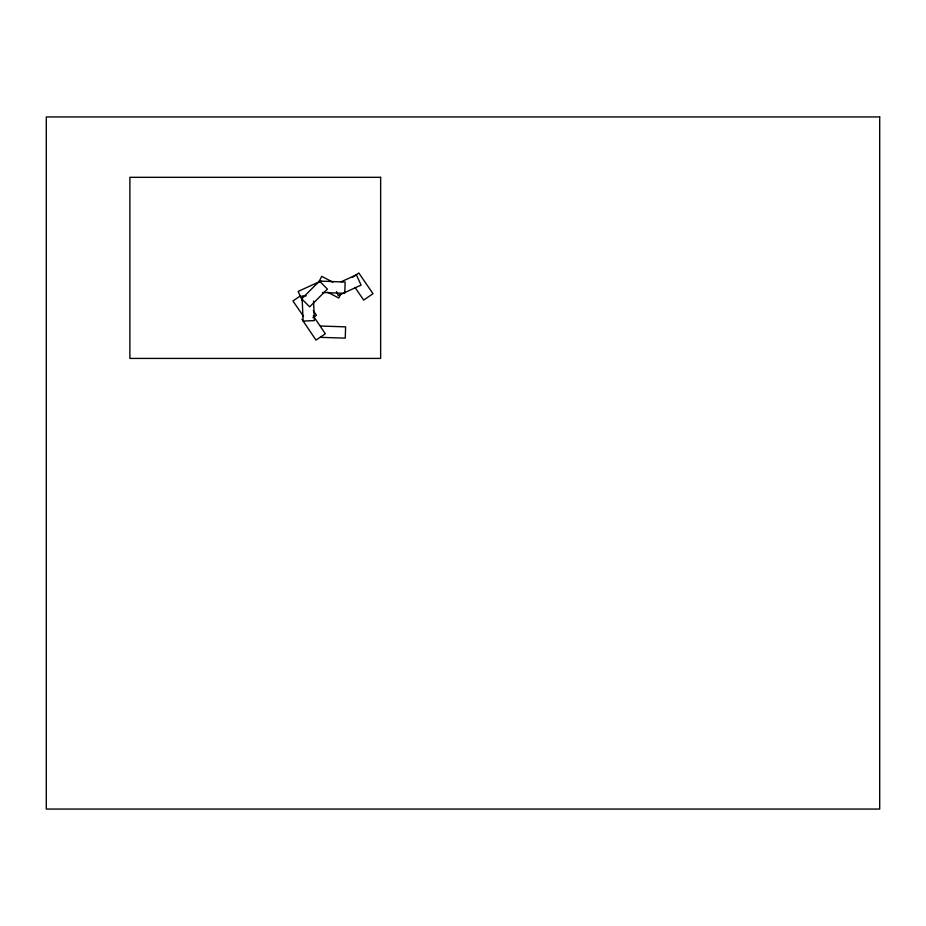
<?xml version="1.0" encoding="UTF-8"?>
<svg xmlns="http://www.w3.org/2000/svg" width="926" height="926" viewBox="0 0 926 926"><rect width="100%" height="100%" fill="white"/><g stroke="black" fill="none" stroke-linecap="round" stroke-linejoin="round"><path stroke-width="1.39" d="M318.486 282.604L321.762 276.353L332.874 282.187M341.034 293.635L338.742 298.01L327.63 292.188M300.499 295.799L292.94 300.985L303.543 316.437M352.401 277.395L358.802 272.996L373.004 293.692L363.686 300.082L355.017 287.43M312.965 317.687L316.449 315.291L313.289 310.685M320.975 281.006L298.137 291.424L302.235 300.406M341.173 281.782L356.394 274.848L361.082 285.115L338.245 295.533L336.485 291.678M306.263 295.822L302.038 296.007L303.115 321.079L314.4 320.593L313.555 301.089M320.535 326.033L345.618 326.855L345.248 338.14L320.165 337.33M320.072 281.11L345.155 282.071L344.727 293.357L322.433 292.5M313.289 315.893L325.339 333.788L315.974 340.097L301.957 319.273M319.447 281.11L301.702 298.843L309.678 306.842L327.434 289.097L319.447 281.11M879.7 116.942L46.3 116.942L46.3 809.058L879.7 809.058L879.7 116.942M380.644 177.317L129.883 177.317L129.883 358.42L380.644 358.42L380.644 177.317"/></g></svg>
